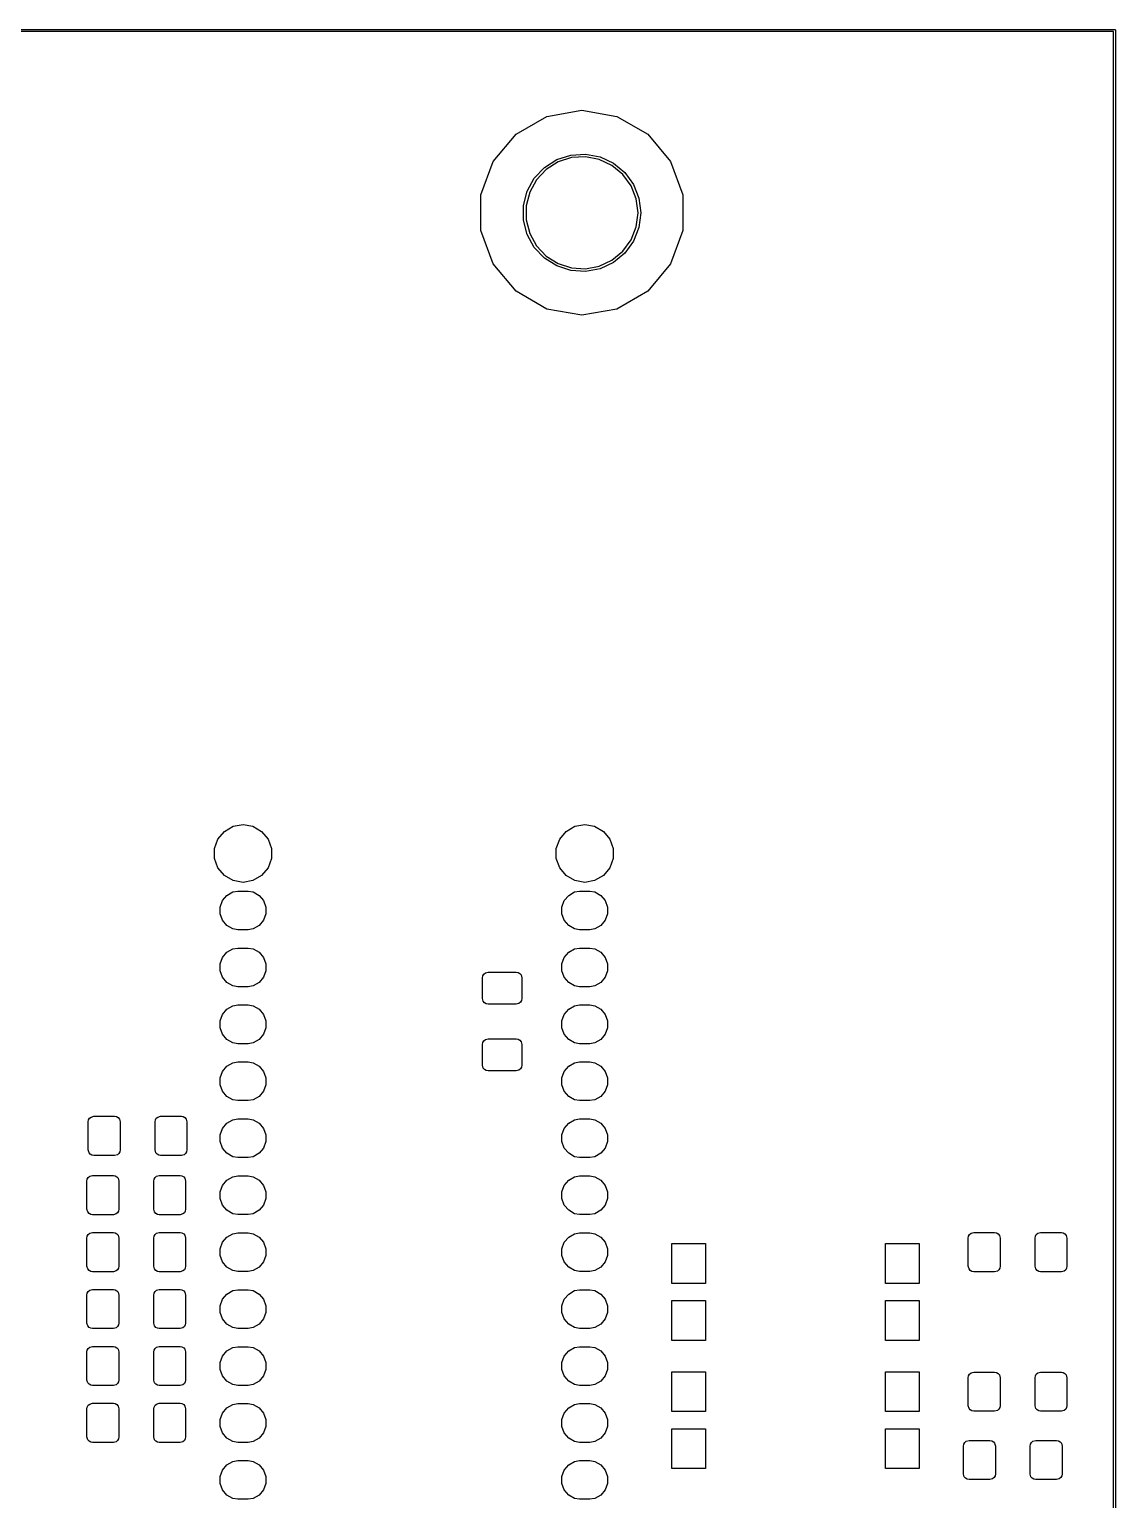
# Model space of a CAD drawing. Extents: x 81 to 178, y -172 to -32.
# Drawn here: x 129.9 to 178.4, y -97.5 to -32 of the extents above; entities that cross this region are included whole.
import ezdxf

# ---------------------------------------------------------------- set-up
doc = ezdxf.new("R2010")
doc.units = 0
doc.header["$MEASUREMENT"] = 0
doc.layers.add('BLACK', color=7, linetype='CONTINUOUS')

msp = doc.modelspace()

# ---------------------------------------------------------------- linework, layer by layer
at = {"layer": 'BLACK', "linetype": 'CONTINUOUS'}
for p, q in [((81.5252, -31.954), (178.317, -31.954)), ((178.258, -32.054), (81.584, -32.054)), ((178.258, -172.035), (178.258, -32.054)), ((178.317, -31.954), (178.321, -31.9555)), ((178.321, -31.9555), (178.325, -31.9563)), ((178.325, -31.9563), (178.329, -31.9585)), ((178.329, -31.9585), (178.333, -31.96)), ((178.333, -31.96), (178.337, -31.9629)), ((178.337, -31.9629), (178.341, -31.9651)), ((178.341, -31.9651), (178.343, -31.9685)), ((178.343, -31.9685), (178.347, -31.9714)), ((178.347, -31.9714), (178.349, -31.9752)), ((178.349, -31.9752), (178.352, -31.9786)), ((178.352, -31.9786), (178.353, -31.9828)), ((178.353, -31.9828), (178.356, -31.9866)), ((178.356, -31.9866), (178.356, -31.991)), ((178.356, -31.991), (178.358, -31.9952)), ((178.358, -31.9952), (178.358, -172.094)), ((151.622, -36.6316), (152.996, -35.8381)), ((152.996, -35.8381), (154.559, -35.5626)), ((154.559, -35.5626), (156.122, -35.8381)), ((156.122, -35.8381), (157.496, -36.6316)), ((150.602, -37.8473), (151.622, -36.6316)), ((157.496, -36.6316), (158.516, -37.8473)), ((150.059, -39.3385), (150.602, -37.8473)), ((152.887, -38.1112), (153.442, -37.7589)), ((153.493, -37.8675), (152.964, -38.2037)), ((153.442, -37.7589), (154.068, -37.5558)), ((154.09, -37.6737), (153.493, -37.8675)), ((154.068, -37.5558), (154.724, -37.5145)), ((154.716, -37.6343), (154.09, -37.6737)), ((155.332, -37.7518), (154.716, -37.6343)), ((154.724, -37.5145), (155.369, -37.6377)), ((155.9, -38.0189), (155.332, -37.7518)), ((155.369, -37.6377), (155.964, -37.9176)), ((156.383, -38.4188), (155.9, -38.0189)), ((155.964, -37.9176), (156.471, -38.3367)), ((158.516, -37.8473), (159.059, -39.3385)), ((152.121, -39.1665), (152.437, -38.5904)), ((152.534, -38.661), (152.232, -39.2107)), ((152.437, -38.5904), (152.887, -38.1112)), ((152.964, -38.2037), (152.534, -38.661)), ((156.752, -38.9263), (156.383, -38.4188)), ((156.471, -38.3367), (156.857, -38.8685)), ((150.059, -40.9255), (150.059, -39.3385)), ((151.957, -39.8033), (152.121, -39.1665)), ((152.232, -39.2107), (152.076, -39.8183)), ((156.983, -39.5096), (156.752, -38.9263)), ((156.857, -38.8685), (157.099, -39.4798)), ((159.059, -39.3385), (159.059, -40.9255)), ((151.957, -40.4607), (151.957, -39.8033)), ((152.076, -39.8183), (152.076, -40.4457)), ((157.062, -40.132), (156.983, -39.5096)), ((157.099, -39.4798), (157.182, -40.132)), ((152.121, -41.0975), (151.957, -40.4607)), ((152.076, -40.4457), (152.232, -41.0533)), ((156.983, -40.7544), (157.062, -40.132)), ((157.182, -40.132), (157.099, -40.7842)), ((150.602, -42.4167), (150.059, -40.9255)), ((152.437, -41.6736), (152.121, -41.0975)), ((152.232, -41.0533), (152.534, -41.603)), ((156.752, -41.3377), (156.983, -40.7544)), ((157.099, -40.7842), (156.857, -41.3955)), ((159.059, -40.9255), (158.516, -42.4167)), ((152.887, -42.1528), (152.437, -41.6736)), ((152.534, -41.603), (152.964, -42.0603)), ((155.9, -42.2451), (156.383, -41.8452)), ((156.471, -41.9273), (155.964, -42.3464)), ((156.383, -41.8452), (156.752, -41.3377)), ((156.857, -41.3955), (156.471, -41.9273)), ((151.622, -43.6324), (150.602, -42.4167)), ((153.442, -42.5051), (152.887, -42.1528)), ((152.964, -42.0603), (153.493, -42.3965)), ((154.068, -42.7082), (153.442, -42.5051)), ((153.493, -42.3965), (154.09, -42.5903)), ((154.09, -42.5903), (154.716, -42.6297)), ((154.716, -42.6297), (155.332, -42.5122)), ((155.332, -42.5122), (155.9, -42.2451)), ((155.964, -42.3464), (155.369, -42.6263)), ((158.516, -42.4167), (157.496, -43.6324)), ((154.724, -42.7495), (154.068, -42.7082)), ((155.369, -42.6263), (154.724, -42.7495)), ((152.996, -44.4258), (151.622, -43.6324)), ((157.496, -43.6324), (156.122, -44.4258)), ((154.559, -44.7014), (152.996, -44.4258)), ((156.122, -44.4258), (154.559, -44.7014)), ((138.617, -67.7191), (139.005, -67.4952)), ((139.005, -67.4952), (139.446, -67.4174)), ((139.446, -67.4174), (139.887, -67.4952)), ((139.887, -67.4952), (140.275, -67.7191)), ((153.857, -67.7191), (154.245, -67.4952)), ((154.245, -67.4952), (154.686, -67.4174)), ((154.686, -67.4174), (155.127, -67.4952)), ((155.127, -67.4952), (155.515, -67.7191)), ((138.176, -68.4831), (138.329, -68.0622)), ((138.329, -68.0622), (138.617, -67.7191)), ((140.275, -67.7191), (140.563, -68.0622)), ((140.563, -68.0622), (140.716, -68.4831)), ((153.416, -68.4831), (153.569, -68.0622)), ((153.569, -68.0622), (153.857, -67.7191)), ((155.515, -67.7191), (155.803, -68.0622)), ((155.803, -68.0622), (155.956, -68.4831)), ((138.176, -68.9309), (138.176, -68.4831)), ((140.716, -68.4831), (140.716, -68.9309)), ((153.416, -68.9309), (153.416, -68.4831)), ((155.956, -68.4831), (155.956, -68.9309)), ((138.329, -69.3518), (138.176, -68.9309)), ((138.617, -69.6949), (138.329, -69.3518)), ((140.563, -69.3518), (140.275, -69.6949)), ((140.716, -68.9309), (140.563, -69.3518)), ((153.569, -69.3518), (153.416, -68.9309)), ((153.857, -69.6949), (153.569, -69.3518)), ((155.803, -69.3518), (155.515, -69.6949)), ((155.956, -68.9309), (155.803, -69.3518)), ((139.005, -69.9188), (138.617, -69.6949)), ((139.446, -69.9966), (139.005, -69.9188)), ((139.887, -69.9188), (139.446, -69.9966)), ((140.275, -69.6949), (139.887, -69.9188)), ((154.245, -69.9188), (153.857, -69.6949)), ((154.686, -69.9966), (154.245, -69.9188)), ((155.127, -69.9188), (154.686, -69.9966)), ((155.515, -69.6949), (155.127, -69.9188)), ((138.43, -71.0947), (138.534, -70.8085)), ((138.534, -70.8085), (138.73, -70.5752)), ((138.73, -70.5752), (138.994, -70.423)), ((138.994, -70.423), (139.218, -70.3834)), ((139.218, -70.3834), (139.674, -70.3834)), ((139.674, -70.3834), (139.898, -70.423)), ((139.898, -70.423), (140.162, -70.5752)), ((140.162, -70.5752), (140.358, -70.8085)), ((140.358, -70.8085), (140.462, -71.0947)), ((153.67, -71.0947), (153.774, -70.8085)), ((153.774, -70.8085), (153.97, -70.5752)), ((153.97, -70.5752), (154.234, -70.423)), ((154.234, -70.423), (154.458, -70.3834)), ((154.458, -70.3834), (154.914, -70.3834)), ((154.914, -70.3834), (155.138, -70.423)), ((155.138, -70.423), (155.402, -70.5752)), ((155.402, -70.5752), (155.598, -70.8085)), ((155.598, -70.8085), (155.702, -71.0947)), ((138.43, -71.3993), (138.43, -71.0947)), ((138.534, -71.6855), (138.43, -71.3993)), ((140.462, -71.3993), (140.358, -71.6855)), ((140.462, -71.0947), (140.462, -71.3993)), ((153.67, -71.3993), (153.67, -71.0947)), ((153.774, -71.6855), (153.67, -71.3993)), ((155.702, -71.3993), (155.598, -71.6855)), ((155.702, -71.0947), (155.702, -71.3993)), ((138.73, -71.9188), (138.534, -71.6855)), ((138.994, -72.071), (138.73, -71.9188)), ((139.218, -72.1106), (138.994, -72.071)), ((139.674, -72.1106), (139.218, -72.1106)), ((139.898, -72.071), (139.674, -72.1106)), ((140.162, -71.9188), (139.898, -72.071)), ((140.358, -71.6855), (140.162, -71.9188)), ((153.97, -71.9188), (153.774, -71.6855)), ((154.234, -72.071), (153.97, -71.9188)), ((154.458, -72.1106), (154.234, -72.071)), ((154.914, -72.1106), (154.458, -72.1106)), ((155.138, -72.071), (154.914, -72.1106)), ((155.402, -71.9188), (155.138, -72.071)), ((155.598, -71.6855), (155.402, -71.9188)), ((138.43, -73.6347), (138.534, -73.3485)), ((138.534, -73.3485), (138.73, -73.1152)), ((138.73, -73.1152), (138.994, -72.963)), ((138.994, -72.963), (139.218, -72.9234)), ((139.218, -72.9234), (139.674, -72.9234)), ((139.674, -72.9234), (139.898, -72.963)), ((139.898, -72.963), (140.162, -73.1152)), ((140.162, -73.1152), (140.358, -73.3485)), ((140.358, -73.3485), (140.462, -73.6347)), ((153.67, -73.6347), (153.774, -73.3485)), ((153.774, -73.3485), (153.97, -73.1152)), ((153.97, -73.1152), (154.234, -72.963)), ((154.234, -72.963), (154.458, -72.9234)), ((154.458, -72.9234), (154.914, -72.9234)), ((154.914, -72.9234), (155.138, -72.963)), ((155.138, -72.963), (155.402, -73.1152)), ((155.402, -73.1152), (155.598, -73.3485)), ((155.598, -73.3485), (155.702, -73.6347)), ((138.43, -73.9393), (138.43, -73.6347)), ((138.534, -74.2255), (138.43, -73.9393)), ((140.462, -73.9393), (140.358, -74.2255)), ((140.462, -73.6347), (140.462, -73.9393)), ((150.143, -74.1645), (150.186, -74.0893)), ((150.186, -74.0893), (150.253, -74.0335)), ((150.253, -74.0335), (150.378, -74)), ((150.378, -74), (151.628, -74)), ((151.628, -74), (151.714, -74.0151)), ((151.714, -74.0151), (151.789, -74.0585)), ((151.789, -74.0585), (151.845, -74.125)), ((153.67, -73.9393), (153.67, -73.6347)), ((153.774, -74.2255), (153.67, -73.9393)), ((155.702, -73.9393), (155.598, -74.2255)), ((155.702, -73.6347), (155.702, -73.9393)), ((138.73, -74.4588), (138.534, -74.2255)), ((138.994, -74.611), (138.73, -74.4588)), ((139.218, -74.6506), (138.994, -74.611)), ((139.674, -74.6506), (139.218, -74.6506)), ((139.898, -74.611), (139.674, -74.6506)), ((140.162, -74.4588), (139.898, -74.611)), ((140.358, -74.2255), (140.162, -74.4588)), ((150.128, -74.25), (150.143, -74.1645)), ((150.128, -75.175), (150.128, -74.25)), ((151.845, -74.125), (151.878, -74.25)), ((151.878, -74.25), (151.878, -75.175)), ((153.97, -74.4588), (153.774, -74.2255)), ((154.234, -74.611), (153.97, -74.4588)), ((154.458, -74.6506), (154.234, -74.611)), ((154.914, -74.6506), (154.458, -74.6506)), ((155.138, -74.611), (154.914, -74.6506)), ((155.402, -74.4588), (155.138, -74.611)), ((155.598, -74.2255), (155.402, -74.4588)), ((150.161, -75.3), (150.128, -75.175)), ((150.217, -75.3665), (150.161, -75.3)), ((150.292, -75.4099), (150.217, -75.3665)), ((151.753, -75.3915), (151.628, -75.425)), ((151.82, -75.3357), (151.753, -75.3915)), ((151.863, -75.2605), (151.82, -75.3357)), ((151.878, -75.175), (151.863, -75.2605)), ((138.43, -76.1747), (138.534, -75.8885)), ((138.534, -75.8885), (138.73, -75.6552)), ((138.73, -75.6552), (138.994, -75.503)), ((138.994, -75.503), (139.218, -75.4634)), ((139.218, -75.4634), (139.674, -75.4634)), ((139.674, -75.4634), (139.898, -75.503)), ((139.898, -75.503), (140.162, -75.6552)), ((140.162, -75.6552), (140.358, -75.8885)), ((140.358, -75.8885), (140.462, -76.1747)), ((150.378, -75.425), (150.292, -75.4099)), ((151.628, -75.425), (150.378, -75.425)), ((153.67, -76.1747), (153.774, -75.8885)), ((153.774, -75.8885), (153.97, -75.6552)), ((153.97, -75.6552), (154.234, -75.503)), ((154.234, -75.503), (154.458, -75.4634)), ((154.458, -75.4634), (154.914, -75.4634)), ((154.914, -75.4634), (155.138, -75.503)), ((155.138, -75.503), (155.402, -75.6552)), ((155.402, -75.6552), (155.598, -75.8885)), ((155.598, -75.8885), (155.702, -76.1747)), ((138.43, -76.4793), (138.43, -76.1747)), ((138.534, -76.7655), (138.43, -76.4793)), ((140.462, -76.4793), (140.358, -76.7655)), ((140.462, -76.1747), (140.462, -76.4793)), ((153.67, -76.4793), (153.67, -76.1747)), ((153.774, -76.7655), (153.67, -76.4793)), ((155.702, -76.4793), (155.598, -76.7655)), ((155.702, -76.1747), (155.702, -76.4793)), ((138.73, -76.9988), (138.534, -76.7655)), ((138.994, -77.151), (138.73, -76.9988)), ((139.218, -77.1906), (138.994, -77.151)), ((139.674, -77.1906), (139.218, -77.1906)), ((139.898, -77.151), (139.674, -77.1906)), ((140.162, -76.9988), (139.898, -77.151)), ((140.358, -76.7655), (140.162, -76.9988)), ((150.128, -77.225), (150.143, -77.1395)), ((150.128, -78.15), (150.128, -77.225)), ((150.143, -77.1395), (150.186, -77.0643)), ((150.186, -77.0643), (150.253, -77.0085)), ((150.253, -77.0085), (150.378, -76.975)), ((150.378, -76.975), (151.628, -76.975)), ((151.628, -76.975), (151.714, -76.9901)), ((151.714, -76.9901), (151.789, -77.0335)), ((151.789, -77.0335), (151.845, -77.1)), ((151.845, -77.1), (151.878, -77.225)), ((151.878, -77.225), (151.878, -78.15)), ((153.97, -76.9988), (153.774, -76.7655)), ((154.234, -77.151), (153.97, -76.9988)), ((154.458, -77.1906), (154.234, -77.151)), ((154.914, -77.1906), (154.458, -77.1906)), ((155.138, -77.151), (154.914, -77.1906)), ((155.402, -76.9988), (155.138, -77.151)), ((155.598, -76.7655), (155.402, -76.9988)), ((138.994, -78.043), (139.218, -78.0034)), ((139.218, -78.0034), (139.674, -78.0034)), ((139.674, -78.0034), (139.898, -78.043)), ((154.234, -78.043), (154.458, -78.0034)), ((154.458, -78.0034), (154.914, -78.0034)), ((154.914, -78.0034), (155.138, -78.043)), ((138.43, -78.7147), (138.534, -78.4285)), ((138.534, -78.4285), (138.73, -78.1952)), ((138.73, -78.1952), (138.994, -78.043)), ((139.898, -78.043), (140.162, -78.1952)), ((140.162, -78.1952), (140.358, -78.4285)), ((140.358, -78.4285), (140.462, -78.7147)), ((150.161, -78.275), (150.128, -78.15)), ((150.217, -78.3415), (150.161, -78.275)), ((150.292, -78.3849), (150.217, -78.3415)), ((150.378, -78.4), (150.292, -78.3849)), ((151.628, -78.4), (150.378, -78.4)), ((151.753, -78.3665), (151.628, -78.4)), ((151.82, -78.3107), (151.753, -78.3665)), ((151.863, -78.2355), (151.82, -78.3107)), ((151.878, -78.15), (151.863, -78.2355)), ((153.67, -78.7147), (153.774, -78.4285)), ((153.774, -78.4285), (153.97, -78.1952)), ((153.97, -78.1952), (154.234, -78.043)), ((155.138, -78.043), (155.402, -78.1952)), ((155.402, -78.1952), (155.598, -78.4285)), ((155.598, -78.4285), (155.702, -78.7147)), ((138.43, -79.0193), (138.43, -78.7147)), ((138.534, -79.3055), (138.43, -79.0193)), ((138.73, -79.5388), (138.534, -79.3055)), ((140.358, -79.3055), (140.162, -79.5388)), ((140.462, -79.0193), (140.358, -79.3055)), ((140.462, -78.7147), (140.462, -79.0193)), ((153.67, -79.0193), (153.67, -78.7147)), ((153.774, -79.3055), (153.67, -79.0193)), ((153.97, -79.5388), (153.774, -79.3055)), ((155.598, -79.3055), (155.402, -79.5388)), ((155.702, -79.0193), (155.598, -79.3055)), ((155.702, -78.7147), (155.702, -79.0193)), ((138.994, -79.691), (138.73, -79.5388)), ((139.218, -79.7306), (138.994, -79.691)), ((139.674, -79.7306), (139.218, -79.7306)), ((139.898, -79.691), (139.674, -79.7306)), ((140.162, -79.5388), (139.898, -79.691)), ((154.234, -79.691), (153.97, -79.5388)), ((154.458, -79.7306), (154.234, -79.691)), ((154.914, -79.7306), (154.458, -79.7306)), ((155.138, -79.691), (154.914, -79.7306)), ((155.402, -79.5388), (155.138, -79.691)), ((132.547, -80.6764), (132.562, -80.5909)), ((132.562, -80.5909), (132.605, -80.5157)), ((132.605, -80.5157), (132.672, -80.4599)), ((132.672, -80.4599), (132.797, -80.4264)), ((132.797, -80.4264), (133.722, -80.4264)), ((133.722, -80.4264), (133.808, -80.4415)), ((133.808, -80.4415), (133.883, -80.4849)), ((133.883, -80.4849), (133.939, -80.5514)), ((133.939, -80.5514), (133.972, -80.6764)), ((135.522, -80.6764), (135.537, -80.5909)), ((135.537, -80.5909), (135.58, -80.5157)), ((135.58, -80.5157), (135.647, -80.4599)), ((135.647, -80.4599), (135.772, -80.4264)), ((135.772, -80.4264), (136.697, -80.4264)), ((136.697, -80.4264), (136.783, -80.4415)), ((136.783, -80.4415), (136.858, -80.4849)), ((136.858, -80.4849), (136.914, -80.5514)), ((136.914, -80.5514), (136.947, -80.6764)), ((138.73, -80.7352), (138.994, -80.583)), ((138.994, -80.583), (139.218, -80.5434)), ((139.218, -80.5434), (139.674, -80.5434)), ((139.674, -80.5434), (139.898, -80.583)), ((139.898, -80.583), (140.162, -80.7352)), ((153.97, -80.7352), (154.234, -80.583)), ((154.234, -80.583), (154.458, -80.5434)), ((154.458, -80.5434), (154.914, -80.5434)), ((154.914, -80.5434), (155.138, -80.583)), ((155.138, -80.583), (155.402, -80.7352)), ((132.547, -81.9264), (132.547, -80.6764)), ((133.972, -80.6764), (133.972, -81.9264)), ((135.522, -81.9264), (135.522, -80.6764)), ((136.947, -80.6764), (136.947, -81.9264)), ((138.43, -81.2547), (138.534, -80.9685)), ((138.43, -81.5593), (138.43, -81.2547)), ((138.534, -80.9685), (138.73, -80.7352)), ((140.162, -80.7352), (140.358, -80.9685)), ((140.358, -80.9685), (140.462, -81.2547)), ((140.462, -81.2547), (140.462, -81.5593)), ((153.67, -81.2547), (153.774, -80.9685)), ((153.67, -81.5593), (153.67, -81.2547)), ((153.774, -80.9685), (153.97, -80.7352)), ((155.402, -80.7352), (155.598, -80.9685)), ((155.598, -80.9685), (155.702, -81.2547)), ((155.702, -81.2547), (155.702, -81.5593)), ((132.58, -82.0514), (132.547, -81.9264)), ((133.972, -81.9264), (133.957, -82.0119)), ((135.555, -82.0514), (135.522, -81.9264)), ((136.947, -81.9264), (136.932, -82.0119)), ((138.534, -81.8455), (138.43, -81.5593)), ((138.73, -82.0788), (138.534, -81.8455)), ((140.358, -81.8455), (140.162, -82.0788)), ((140.462, -81.5593), (140.358, -81.8455)), ((153.774, -81.8455), (153.67, -81.5593)), ((153.97, -82.0788), (153.774, -81.8455)), ((155.598, -81.8455), (155.402, -82.0788)), ((155.702, -81.5593), (155.598, -81.8455)), ((132.636, -82.1179), (132.58, -82.0514)), ((132.711, -82.1613), (132.636, -82.1179)), ((132.797, -82.1764), (132.711, -82.1613)), ((133.722, -82.1764), (132.797, -82.1764)), ((133.847, -82.1429), (133.722, -82.1764)), ((133.914, -82.0871), (133.847, -82.1429)), ((133.957, -82.0119), (133.914, -82.0871)), ((135.611, -82.1179), (135.555, -82.0514)), ((135.686, -82.1613), (135.611, -82.1179)), ((135.772, -82.1764), (135.686, -82.1613)), ((136.697, -82.1764), (135.772, -82.1764)), ((136.822, -82.1429), (136.697, -82.1764)), ((136.889, -82.0871), (136.822, -82.1429)), ((136.932, -82.0119), (136.889, -82.0871)), ((138.994, -82.231), (138.73, -82.0788)), ((139.218, -82.2706), (138.994, -82.231)), ((139.674, -82.2706), (139.218, -82.2706)), ((139.898, -82.231), (139.674, -82.2706)), ((140.162, -82.0788), (139.898, -82.231)), ((154.234, -82.231), (153.97, -82.0788)), ((154.458, -82.2706), (154.234, -82.231)), ((154.914, -82.2706), (154.458, -82.2706)), ((155.138, -82.231), (154.914, -82.2706)), ((155.402, -82.0788), (155.138, -82.231)), ((132.489, -83.319), (132.504, -83.2335)), ((132.504, -83.2335), (132.548, -83.1583)), ((132.548, -83.1583), (132.614, -83.1025)), ((132.614, -83.1025), (132.739, -83.069)), ((132.739, -83.069), (133.664, -83.069)), ((133.664, -83.069), (133.75, -83.0841)), ((133.75, -83.0841), (133.825, -83.1275)), ((133.825, -83.1275), (133.881, -83.194)), ((133.881, -83.194), (133.914, -83.319)), ((135.464, -83.319), (135.479, -83.2335)), ((135.479, -83.2335), (135.523, -83.1583)), ((135.523, -83.1583), (135.589, -83.1025)), ((135.589, -83.1025), (135.714, -83.069)), ((135.714, -83.069), (136.639, -83.069)), ((136.639, -83.069), (136.725, -83.0841)), ((136.725, -83.0841), (136.8, -83.1275)), ((136.8, -83.1275), (136.856, -83.194)), ((136.856, -83.194), (136.889, -83.319)), ((138.73, -83.2752), (138.994, -83.123)), ((138.994, -83.123), (139.218, -83.0834)), ((139.218, -83.0834), (139.674, -83.0834)), ((139.674, -83.0834), (139.898, -83.123)), ((139.898, -83.123), (140.162, -83.2752)), ((153.97, -83.2752), (154.234, -83.123)), ((154.234, -83.123), (154.458, -83.0834)), ((154.458, -83.0834), (154.914, -83.0834)), ((154.914, -83.0834), (155.138, -83.123)), ((155.138, -83.123), (155.402, -83.2752)), ((132.489, -84.569), (132.489, -83.319)), ((133.914, -83.319), (133.914, -84.569)), ((135.464, -84.569), (135.464, -83.319)), ((136.889, -83.319), (136.889, -84.569)), ((138.43, -83.7947), (138.534, -83.5085)), ((138.43, -84.0993), (138.43, -83.7947)), ((138.534, -83.5085), (138.73, -83.2752)), ((140.162, -83.2752), (140.358, -83.5085)), ((140.358, -83.5085), (140.462, -83.7947)), ((140.462, -83.7947), (140.462, -84.0993)), ((153.67, -83.7947), (153.774, -83.5085)), ((153.67, -84.0993), (153.67, -83.7947)), ((153.774, -83.5085), (153.97, -83.2752)), ((155.402, -83.2752), (155.598, -83.5085)), ((155.598, -83.5085), (155.702, -83.7947)), ((155.702, -83.7947), (155.702, -84.0993)), ((132.523, -84.694), (132.489, -84.569)), ((133.914, -84.569), (133.899, -84.6545)), ((135.498, -84.694), (135.464, -84.569)), ((136.889, -84.569), (136.874, -84.6545)), ((138.534, -84.3855), (138.43, -84.0993)), ((138.73, -84.6188), (138.534, -84.3855)), ((140.358, -84.3855), (140.162, -84.6188)), ((140.462, -84.0993), (140.358, -84.3855)), ((153.774, -84.3855), (153.67, -84.0993)), ((153.97, -84.6188), (153.774, -84.3855)), ((155.598, -84.3855), (155.402, -84.6188)), ((155.702, -84.0993), (155.598, -84.3855)), ((132.579, -84.7605), (132.523, -84.694)), ((132.654, -84.8039), (132.579, -84.7605)), ((132.739, -84.819), (132.654, -84.8039)), ((133.664, -84.819), (132.739, -84.819)), ((133.789, -84.7855), (133.664, -84.819)), ((133.856, -84.7297), (133.789, -84.7855)), ((133.899, -84.6545), (133.856, -84.7297)), ((135.554, -84.7605), (135.498, -84.694)), ((135.629, -84.8039), (135.554, -84.7605)), ((135.714, -84.819), (135.629, -84.8039)), ((136.639, -84.819), (135.714, -84.819)), ((136.764, -84.7855), (136.639, -84.819)), ((136.831, -84.7297), (136.764, -84.7855)), ((136.874, -84.6545), (136.831, -84.7297)), ((138.994, -84.771), (138.73, -84.6188)), ((139.218, -84.8106), (138.994, -84.771)), ((139.674, -84.8106), (139.218, -84.8106)), ((139.898, -84.771), (139.674, -84.8106)), ((140.162, -84.6188), (139.898, -84.771)), ((154.234, -84.771), (153.97, -84.6188)), ((154.458, -84.8106), (154.234, -84.771)), ((154.914, -84.8106), (154.458, -84.8106)), ((155.138, -84.771), (154.914, -84.8106)), ((155.402, -84.6188), (155.138, -84.771)), ((132.489, -85.859), (132.504, -85.7735)), ((132.489, -87.109), (132.489, -85.859)), ((132.504, -85.7735), (132.548, -85.6983)), ((132.548, -85.6983), (132.614, -85.6425)), ((132.614, -85.6425), (132.739, -85.609)), ((132.739, -85.609), (133.664, -85.609)), ((133.664, -85.609), (133.75, -85.6241)), ((133.75, -85.6241), (133.825, -85.6675)), ((133.825, -85.6675), (133.881, -85.734)), ((133.881, -85.734), (133.914, -85.859)), ((133.914, -85.859), (133.914, -87.109)), ((135.464, -85.859), (135.479, -85.7735)), ((135.464, -87.109), (135.464, -85.859)), ((135.479, -85.7735), (135.523, -85.6983)), ((135.523, -85.6983), (135.589, -85.6425)), ((135.589, -85.6425), (135.714, -85.609)), ((135.714, -85.609), (136.639, -85.609)), ((136.639, -85.609), (136.725, -85.6241)), ((136.725, -85.6241), (136.8, -85.6675)), ((136.8, -85.6675), (136.856, -85.734)), ((136.856, -85.734), (136.889, -85.859)), ((136.889, -85.859), (136.889, -87.109)), ((138.534, -86.0485), (138.73, -85.8152)), ((138.73, -85.8152), (138.994, -85.663)), ((138.994, -85.663), (139.218, -85.6234)), ((139.218, -85.6234), (139.674, -85.6234)), ((139.674, -85.6234), (139.898, -85.663)), ((139.898, -85.663), (140.162, -85.8152)), ((140.162, -85.8152), (140.358, -86.0485)), ((153.774, -86.0485), (153.97, -85.8152)), ((153.97, -85.8152), (154.234, -85.663)), ((154.234, -85.663), (154.458, -85.6234)), ((154.458, -85.6234), (154.914, -85.6234)), ((154.914, -85.6234), (155.138, -85.663)), ((155.138, -85.663), (155.402, -85.8152)), ((155.402, -85.8152), (155.598, -86.0485)), ((171.79, -85.862), (171.805, -85.7765)), ((171.79, -87.112), (171.79, -85.862)), ((171.805, -85.7765), (171.848, -85.7013)), ((171.848, -85.7013), (171.915, -85.6455)), ((171.915, -85.6455), (172.04, -85.612)), ((172.04, -85.612), (172.965, -85.612)), ((172.965, -85.612), (173.051, -85.6271)), ((173.051, -85.6271), (173.126, -85.6705)), ((173.126, -85.6705), (173.182, -85.737)), ((173.182, -85.737), (173.215, -85.862)), ((173.215, -85.862), (173.215, -87.112)), ((174.765, -85.862), (174.78, -85.7765)), ((174.765, -87.112), (174.765, -85.862)), ((174.78, -85.7765), (174.823, -85.7013)), ((174.823, -85.7013), (174.89, -85.6455)), ((174.89, -85.6455), (175.015, -85.612)), ((175.015, -85.612), (175.94, -85.612)), ((175.94, -85.612), (176.026, -85.6271)), ((176.026, -85.6271), (176.101, -85.6705)), ((176.101, -85.6705), (176.157, -85.737)), ((176.157, -85.737), (176.19, -85.862)), ((176.19, -85.862), (176.19, -87.112)), ((138.43, -86.3347), (138.534, -86.0485)), ((138.43, -86.6393), (138.43, -86.3347)), ((140.358, -86.0485), (140.462, -86.3347)), ((140.462, -86.3347), (140.462, -86.6393)), ((153.67, -86.3347), (153.774, -86.0485)), ((153.67, -86.6393), (153.67, -86.3347)), ((155.598, -86.0485), (155.702, -86.3347)), ((155.702, -86.3347), (155.702, -86.6393)), ((158.569, -87.885), (158.569, -86.105)), ((158.569, -86.105), (160.069, -86.105)), ((160.069, -86.105), (160.069, -87.885)), ((168.099, -87.885), (168.099, -86.105)), ((168.099, -86.105), (169.599, -86.105)), ((169.599, -86.105), (169.599, -87.885)), ((132.523, -87.234), (132.489, -87.109)), ((133.899, -87.1945), (133.856, -87.2697)), ((133.914, -87.109), (133.899, -87.1945)), ((135.498, -87.234), (135.464, -87.109)), ((136.874, -87.1945), (136.831, -87.2697)), ((136.889, -87.109), (136.874, -87.1945)), ((138.534, -86.9255), (138.43, -86.6393)), ((138.73, -87.1588), (138.534, -86.9255)), ((138.994, -87.311), (138.73, -87.1588)), ((140.162, -87.1588), (139.898, -87.311)), ((140.358, -86.9255), (140.162, -87.1588)), ((140.462, -86.6393), (140.358, -86.9255)), ((153.774, -86.9255), (153.67, -86.6393)), ((153.97, -87.1588), (153.774, -86.9255)), ((154.234, -87.311), (153.97, -87.1588)), ((155.402, -87.1588), (155.138, -87.311)), ((155.598, -86.9255), (155.402, -87.1588)), ((155.702, -86.6393), (155.598, -86.9255)), ((171.823, -87.237), (171.79, -87.112)), ((173.2, -87.1975), (173.157, -87.2727)), ((173.215, -87.112), (173.2, -87.1975)), ((174.798, -87.237), (174.765, -87.112)), ((176.175, -87.1975), (176.132, -87.2727)), ((176.19, -87.112), (176.175, -87.1975)), ((132.579, -87.3005), (132.523, -87.234)), ((132.654, -87.3439), (132.579, -87.3005)), ((132.739, -87.359), (132.654, -87.3439)), ((133.664, -87.359), (132.739, -87.359)), ((133.789, -87.3255), (133.664, -87.359)), ((133.856, -87.2697), (133.789, -87.3255)), ((135.554, -87.3005), (135.498, -87.234)), ((135.629, -87.3439), (135.554, -87.3005)), ((135.714, -87.359), (135.629, -87.3439)), ((136.639, -87.359), (135.714, -87.359)), ((136.764, -87.3255), (136.639, -87.359)), ((136.831, -87.2697), (136.764, -87.3255)), ((139.218, -87.3506), (138.994, -87.311)), ((139.674, -87.3506), (139.218, -87.3506)), ((139.898, -87.311), (139.674, -87.3506)), ((154.458, -87.3506), (154.234, -87.311)), ((154.914, -87.3506), (154.458, -87.3506)), ((155.138, -87.311), (154.914, -87.3506)), ((171.879, -87.3035), (171.823, -87.237)), ((171.954, -87.3469), (171.879, -87.3035)), ((172.04, -87.362), (171.954, -87.3469)), ((172.965, -87.362), (172.04, -87.362)), ((173.09, -87.3285), (172.965, -87.362)), ((173.157, -87.2727), (173.09, -87.3285)), ((174.854, -87.3035), (174.798, -87.237)), ((174.929, -87.3469), (174.854, -87.3035)), ((175.015, -87.362), (174.929, -87.3469)), ((175.94, -87.362), (175.015, -87.362)), ((176.065, -87.3285), (175.94, -87.362)), ((176.132, -87.2727), (176.065, -87.3285)), ((132.489, -88.399), (132.504, -88.3135)), ((132.489, -89.649), (132.489, -88.399)), ((132.504, -88.3135), (132.548, -88.2383)), ((132.548, -88.2383), (132.614, -88.1825)), ((132.614, -88.1825), (132.739, -88.149)), ((132.739, -88.149), (133.664, -88.149)), ((133.664, -88.149), (133.75, -88.1641)), ((133.75, -88.1641), (133.825, -88.2075)), ((133.825, -88.2075), (133.881, -88.274)), ((133.881, -88.274), (133.914, -88.399)), ((133.914, -88.399), (133.914, -89.649)), ((135.464, -88.399), (135.479, -88.3135)), ((135.464, -89.649), (135.464, -88.399)), ((135.479, -88.3135), (135.523, -88.2383)), ((135.523, -88.2383), (135.589, -88.1825)), ((135.589, -88.1825), (135.714, -88.149)), ((135.714, -88.149), (136.639, -88.149)), ((136.639, -88.149), (136.725, -88.1641)), ((136.725, -88.1641), (136.8, -88.2075)), ((136.8, -88.2075), (136.856, -88.274)), ((136.856, -88.274), (136.889, -88.399)), ((136.889, -88.399), (136.889, -89.649)), ((138.534, -88.5885), (138.73, -88.3552)), ((138.73, -88.3552), (138.994, -88.203)), ((138.994, -88.203), (139.218, -88.1634)), ((139.218, -88.1634), (139.674, -88.1634)), ((139.674, -88.1634), (139.898, -88.203)), ((139.898, -88.203), (140.162, -88.3552)), ((140.162, -88.3552), (140.358, -88.5885)), ((153.774, -88.5885), (153.97, -88.3552)), ((153.97, -88.3552), (154.234, -88.203)), ((154.234, -88.203), (154.458, -88.1634)), ((154.458, -88.1634), (154.914, -88.1634)), ((154.914, -88.1634), (155.138, -88.203)), ((155.138, -88.203), (155.402, -88.3552)), ((155.402, -88.3552), (155.598, -88.5885)), ((160.069, -87.885), (158.569, -87.885)), ((169.599, -87.885), (168.099, -87.885)), ((138.43, -88.8747), (138.534, -88.5885)), ((138.43, -89.1793), (138.43, -88.8747)), ((140.358, -88.5885), (140.462, -88.8747)), ((140.462, -88.8747), (140.462, -89.1793)), ((153.67, -88.8747), (153.774, -88.5885)), ((153.67, -89.1793), (153.67, -88.8747)), ((155.598, -88.5885), (155.702, -88.8747)), ((155.702, -88.8747), (155.702, -89.1793)), ((158.569, -90.425), (158.569, -88.645)), ((158.569, -88.645), (160.069, -88.645)), ((160.069, -88.645), (160.069, -90.425)), ((168.099, -90.425), (168.099, -88.645)), ((168.099, -88.645), (169.599, -88.645)), ((169.599, -88.645), (169.599, -90.425)), ((132.523, -89.774), (132.489, -89.649)), ((132.579, -89.8405), (132.523, -89.774)), ((133.856, -89.8097), (133.789, -89.8655)), ((133.899, -89.7345), (133.856, -89.8097)), ((133.914, -89.649), (133.899, -89.7345)), ((135.498, -89.774), (135.464, -89.649)), ((135.554, -89.8405), (135.498, -89.774)), ((136.831, -89.8097), (136.764, -89.8655)), ((136.874, -89.7345), (136.831, -89.8097)), ((136.889, -89.649), (136.874, -89.7345)), ((138.534, -89.4655), (138.43, -89.1793)), ((138.73, -89.6988), (138.534, -89.4655)), ((138.994, -89.851), (138.73, -89.6988)), ((140.162, -89.6988), (139.898, -89.851)), ((140.358, -89.4655), (140.162, -89.6988)), ((140.462, -89.1793), (140.358, -89.4655)), ((153.774, -89.4655), (153.67, -89.1793)), ((153.97, -89.6988), (153.774, -89.4655)), ((154.234, -89.851), (153.97, -89.6988)), ((155.402, -89.6988), (155.138, -89.851)), ((155.598, -89.4655), (155.402, -89.6988)), ((155.702, -89.1793), (155.598, -89.4655)), ((132.654, -89.8839), (132.579, -89.8405)), ((132.739, -89.899), (132.654, -89.8839)), ((133.664, -89.899), (132.739, -89.899)), ((133.789, -89.8655), (133.664, -89.899)), ((135.629, -89.8839), (135.554, -89.8405)), ((135.714, -89.899), (135.629, -89.8839)), ((136.639, -89.899), (135.714, -89.899)), ((136.764, -89.8655), (136.639, -89.899)), ((139.218, -89.8906), (138.994, -89.851)), ((139.674, -89.8906), (139.218, -89.8906)), ((139.898, -89.851), (139.674, -89.8906)), ((154.458, -89.8906), (154.234, -89.851)), ((154.914, -89.8906), (154.458, -89.8906)), ((155.138, -89.851), (154.914, -89.8906)), ((160.069, -90.425), (158.569, -90.425)), ((169.599, -90.425), (168.099, -90.425)), ((132.489, -90.939), (132.504, -90.8535)), ((132.489, -92.189), (132.489, -90.939)), ((132.504, -90.8535), (132.548, -90.7783)), ((132.548, -90.7783), (132.614, -90.7225)), ((132.614, -90.7225), (132.739, -90.689)), ((132.739, -90.689), (133.664, -90.689)), ((133.664, -90.689), (133.75, -90.7041)), ((133.75, -90.7041), (133.825, -90.7475)), ((133.825, -90.7475), (133.881, -90.814)), ((133.881, -90.814), (133.914, -90.939)), ((133.914, -90.939), (133.914, -92.189)), ((135.464, -90.939), (135.479, -90.8535)), ((135.464, -92.189), (135.464, -90.939)), ((135.479, -90.8535), (135.523, -90.7783)), ((135.523, -90.7783), (135.589, -90.7225)), ((135.589, -90.7225), (135.714, -90.689)), ((135.714, -90.689), (136.639, -90.689)), ((136.639, -90.689), (136.725, -90.7041)), ((136.725, -90.7041), (136.8, -90.7475)), ((136.8, -90.7475), (136.856, -90.814)), ((136.856, -90.814), (136.889, -90.939)), ((136.889, -90.939), (136.889, -92.189)), ((138.43, -91.4147), (138.534, -91.1285)), ((138.534, -91.1285), (138.73, -90.8952)), ((138.73, -90.8952), (138.994, -90.743)), ((138.994, -90.743), (139.218, -90.7034)), ((139.218, -90.7034), (139.674, -90.7034)), ((139.674, -90.7034), (139.898, -90.743)), ((139.898, -90.743), (140.162, -90.8952)), ((140.162, -90.8952), (140.358, -91.1285)), ((140.358, -91.1285), (140.462, -91.4147)), ((153.67, -91.4147), (153.774, -91.1285)), ((153.774, -91.1285), (153.97, -90.8952)), ((153.97, -90.8952), (154.234, -90.743)), ((154.234, -90.743), (154.458, -90.7034)), ((154.458, -90.7034), (154.914, -90.7034)), ((154.914, -90.7034), (155.138, -90.743)), ((155.138, -90.743), (155.402, -90.8952)), ((155.402, -90.8952), (155.598, -91.1285)), ((155.598, -91.1285), (155.702, -91.4147)), ((138.43, -91.7193), (138.43, -91.4147)), ((138.534, -92.0055), (138.43, -91.7193)), ((140.462, -91.7193), (140.358, -92.0055)), ((140.462, -91.4147), (140.462, -91.7193)), ((153.67, -91.7193), (153.67, -91.4147)), ((153.774, -92.0055), (153.67, -91.7193)), ((155.702, -91.7193), (155.598, -92.0055)), ((155.702, -91.4147), (155.702, -91.7193)), ((132.523, -92.314), (132.489, -92.189)), ((132.579, -92.3805), (132.523, -92.314)), ((132.654, -92.4239), (132.579, -92.3805)), ((132.739, -92.439), (132.654, -92.4239)), ((133.664, -92.439), (132.739, -92.439)), ((133.789, -92.4055), (133.664, -92.439)), ((133.856, -92.3497), (133.789, -92.4055)), ((133.899, -92.2745), (133.856, -92.3497)), ((133.914, -92.189), (133.899, -92.2745)), ((135.498, -92.314), (135.464, -92.189)), ((135.554, -92.3805), (135.498, -92.314)), ((135.629, -92.4239), (135.554, -92.3805)), ((135.714, -92.439), (135.629, -92.4239)), ((136.639, -92.439), (135.714, -92.439)), ((136.764, -92.4055), (136.639, -92.439)), ((136.831, -92.3497), (136.764, -92.4055)), ((136.874, -92.2745), (136.831, -92.3497)), ((136.889, -92.189), (136.874, -92.2745)), ((138.73, -92.2388), (138.534, -92.0055)), ((138.994, -92.391), (138.73, -92.2388)), ((139.218, -92.4306), (138.994, -92.391)), ((139.674, -92.4306), (139.218, -92.4306)), ((139.898, -92.391), (139.674, -92.4306)), ((140.162, -92.2388), (139.898, -92.391)), ((140.358, -92.0055), (140.162, -92.2388)), ((153.97, -92.2388), (153.774, -92.0055)), ((154.234, -92.391), (153.97, -92.2388)), ((154.458, -92.4306), (154.234, -92.391)), ((154.914, -92.4306), (154.458, -92.4306)), ((155.138, -92.391), (154.914, -92.4306)), ((155.402, -92.2388), (155.138, -92.391)), ((155.598, -92.0055), (155.402, -92.2388)), ((158.569, -93.6), (158.569, -91.82)), ((158.569, -91.82), (160.069, -91.82)), ((160.069, -91.82), (160.069, -93.6)), ((168.099, -93.6), (168.099, -91.82)), ((168.099, -91.82), (169.599, -91.82)), ((169.599, -91.82), (169.599, -93.6)), ((171.79, -92.085), (171.805, -91.9995)), ((171.79, -93.335), (171.79, -92.085)), ((171.805, -91.9995), (171.848, -91.9243)), ((171.848, -91.9243), (171.915, -91.8685)), ((171.915, -91.8685), (172.04, -91.835)), ((172.04, -91.835), (172.965, -91.835)), ((172.965, -91.835), (173.051, -91.8501)), ((173.051, -91.8501), (173.126, -91.8935)), ((173.126, -91.8935), (173.182, -91.96)), ((173.182, -91.96), (173.215, -92.085)), ((173.215, -92.085), (173.215, -93.335)), ((174.765, -92.085), (174.78, -91.9995)), ((174.765, -93.335), (174.765, -92.085)), ((174.78, -91.9995), (174.823, -91.9243)), ((174.823, -91.9243), (174.89, -91.8685)), ((174.89, -91.8685), (175.015, -91.835)), ((175.015, -91.835), (175.94, -91.835)), ((175.94, -91.835), (176.026, -91.8501)), ((176.026, -91.8501), (176.101, -91.8935)), ((176.101, -91.8935), (176.157, -91.96)), ((176.157, -91.96), (176.19, -92.085)), ((176.19, -92.085), (176.19, -93.335)), ((132.489, -93.479), (132.504, -93.3935)), ((132.489, -94.729), (132.489, -93.479)), ((132.504, -93.3935), (132.548, -93.3183)), ((132.548, -93.3183), (132.614, -93.2625)), ((132.614, -93.2625), (132.739, -93.229)), ((132.739, -93.229), (133.664, -93.229)), ((133.664, -93.229), (133.75, -93.2441)), ((133.75, -93.2441), (133.825, -93.2875)), ((133.825, -93.2875), (133.881, -93.354)), ((133.881, -93.354), (133.914, -93.479)), ((133.914, -93.479), (133.914, -94.729)), ((135.464, -93.479), (135.479, -93.3935)), ((135.464, -94.729), (135.464, -93.479)), ((135.479, -93.3935), (135.523, -93.3183)), ((135.523, -93.3183), (135.589, -93.2625)), ((135.589, -93.2625), (135.714, -93.229)), ((135.714, -93.229), (136.639, -93.229)), ((136.639, -93.229), (136.725, -93.2441)), ((136.725, -93.2441), (136.8, -93.2875)), ((136.8, -93.2875), (136.856, -93.354)), ((136.856, -93.354), (136.889, -93.479)), ((136.889, -93.479), (136.889, -94.729)), ((138.43, -93.9547), (138.534, -93.6685)), ((138.534, -93.6685), (138.73, -93.4352)), ((138.73, -93.4352), (138.994, -93.283)), ((138.994, -93.283), (139.218, -93.2434)), ((139.218, -93.2434), (139.674, -93.2434)), ((139.674, -93.2434), (139.898, -93.283)), ((139.898, -93.283), (140.162, -93.4352)), ((140.162, -93.4352), (140.358, -93.6685)), ((140.358, -93.6685), (140.462, -93.9547)), ((153.67, -93.9547), (153.774, -93.6685)), ((153.774, -93.6685), (153.97, -93.4352)), ((153.97, -93.4352), (154.234, -93.283)), ((154.234, -93.283), (154.458, -93.2434)), ((154.458, -93.2434), (154.914, -93.2434)), ((154.914, -93.2434), (155.138, -93.283)), ((155.138, -93.283), (155.402, -93.4352)), ((155.402, -93.4352), (155.598, -93.6685)), ((155.598, -93.6685), (155.702, -93.9547)), ((160.069, -93.6), (158.569, -93.6)), ((169.599, -93.6), (168.099, -93.6)), ((171.823, -93.46), (171.79, -93.335)), ((171.879, -93.5265), (171.823, -93.46)), ((171.954, -93.5699), (171.879, -93.5265)), ((172.04, -93.585), (171.954, -93.5699)), ((172.965, -93.585), (172.04, -93.585)), ((173.09, -93.5515), (172.965, -93.585)), ((173.157, -93.4957), (173.09, -93.5515)), ((173.2, -93.4205), (173.157, -93.4957)), ((173.215, -93.335), (173.2, -93.4205)), ((174.798, -93.46), (174.765, -93.335)), ((174.854, -93.5265), (174.798, -93.46)), ((174.929, -93.5699), (174.854, -93.5265)), ((175.015, -93.585), (174.929, -93.5699)), ((175.94, -93.585), (175.015, -93.585)), ((176.065, -93.5515), (175.94, -93.585)), ((176.132, -93.4957), (176.065, -93.5515)), ((176.175, -93.4205), (176.132, -93.4957)), ((176.19, -93.335), (176.175, -93.4205)), ((138.43, -94.2593), (138.43, -93.9547)), ((138.534, -94.5455), (138.43, -94.2593)), ((140.462, -94.2593), (140.358, -94.5455)), ((140.462, -93.9547), (140.462, -94.2593)), ((153.67, -94.2593), (153.67, -93.9547)), ((153.774, -94.5455), (153.67, -94.2593)), ((155.702, -94.2593), (155.598, -94.5455)), ((155.702, -93.9547), (155.702, -94.2593)), ((158.569, -96.14), (158.569, -94.36)), ((158.569, -94.36), (160.069, -94.36)), ((160.069, -94.36), (160.069, -96.14)), ((168.099, -96.14), (168.099, -94.36)), ((168.099, -94.36), (169.599, -94.36)), ((169.599, -94.36), (169.599, -96.14)), ((132.523, -94.854), (132.489, -94.729)), ((132.579, -94.9205), (132.523, -94.854)), ((132.654, -94.9639), (132.579, -94.9205)), ((132.739, -94.979), (132.654, -94.9639)), ((133.664, -94.979), (132.739, -94.979)), ((133.789, -94.9455), (133.664, -94.979)), ((133.856, -94.8897), (133.789, -94.9455)), ((133.899, -94.8145), (133.856, -94.8897)), ((133.914, -94.729), (133.899, -94.8145)), ((135.498, -94.854), (135.464, -94.729)), ((135.554, -94.9205), (135.498, -94.854)), ((135.629, -94.9639), (135.554, -94.9205)), ((135.714, -94.979), (135.629, -94.9639)), ((136.639, -94.979), (135.714, -94.979)), ((136.764, -94.9455), (136.639, -94.979)), ((136.831, -94.8897), (136.764, -94.9455)), ((136.874, -94.8145), (136.831, -94.8897)), ((136.889, -94.729), (136.874, -94.8145)), ((138.73, -94.7788), (138.534, -94.5455)), ((138.994, -94.931), (138.73, -94.7788)), ((139.218, -94.9706), (138.994, -94.931)), ((139.674, -94.9706), (139.218, -94.9706)), ((139.898, -94.931), (139.674, -94.9706)), ((140.162, -94.7788), (139.898, -94.931)), ((140.358, -94.5455), (140.162, -94.7788)), ((153.97, -94.7788), (153.774, -94.5455)), ((154.234, -94.931), (153.97, -94.7788)), ((154.458, -94.9706), (154.234, -94.931)), ((154.914, -94.9706), (154.458, -94.9706)), ((155.138, -94.931), (154.914, -94.9706)), ((155.402, -94.7788), (155.138, -94.931)), ((155.598, -94.5455), (155.402, -94.7788)), ((171.572, -95.133), (171.588, -95.0475)), ((171.588, -95.0475), (171.631, -94.9723)), ((171.631, -94.9723), (171.697, -94.9165)), ((171.697, -94.9165), (171.822, -94.883)), ((171.822, -94.883), (172.748, -94.883)), ((172.748, -94.883), (172.833, -94.8981)), ((172.833, -94.8981), (172.908, -94.9415)), ((172.908, -94.9415), (172.964, -95.008)), ((172.964, -95.008), (172.998, -95.133)), ((174.547, -95.133), (174.563, -95.0475)), ((174.563, -95.0475), (174.606, -94.9723)), ((174.606, -94.9723), (174.672, -94.9165)), ((174.672, -94.9165), (174.797, -94.883)), ((174.797, -94.883), (175.722, -94.883)), ((175.722, -94.883), (175.808, -94.8981)), ((175.808, -94.8981), (175.883, -94.9415)), ((175.883, -94.9415), (175.939, -95.008)), ((175.939, -95.008), (175.972, -95.133)), ((171.572, -96.383), (171.572, -95.133)), ((172.998, -95.133), (172.998, -96.383)), ((174.547, -96.383), (174.547, -95.133)), ((175.972, -95.133), (175.972, -96.383)), ((138.43, -96.4947), (138.534, -96.2085)), ((138.534, -96.2085), (138.73, -95.9752)), ((138.73, -95.9752), (138.994, -95.823)), ((138.994, -95.823), (139.218, -95.7834)), ((139.218, -95.7834), (139.674, -95.7834)), ((139.674, -95.7834), (139.898, -95.823)), ((139.898, -95.823), (140.162, -95.9752)), ((140.162, -95.9752), (140.358, -96.2085)), ((140.358, -96.2085), (140.462, -96.4947)), ((153.67, -96.4947), (153.774, -96.2085)), ((153.774, -96.2085), (153.97, -95.9752)), ((153.97, -95.9752), (154.234, -95.823)), ((154.234, -95.823), (154.458, -95.7834)), ((154.458, -95.7834), (154.914, -95.7834)), ((154.914, -95.7834), (155.138, -95.823)), ((155.138, -95.823), (155.402, -95.9752)), ((155.402, -95.9752), (155.598, -96.2085)), ((155.598, -96.2085), (155.702, -96.4947)), ((160.069, -96.14), (158.569, -96.14)), ((169.599, -96.14), (168.099, -96.14)), ((171.606, -96.508), (171.572, -96.383)), ((172.998, -96.383), (172.982, -96.4685)), ((174.581, -96.508), (174.547, -96.383)), ((175.972, -96.383), (175.957, -96.4685)), ((138.43, -96.7993), (138.43, -96.4947)), ((138.534, -97.0855), (138.43, -96.7993)), ((140.462, -96.7993), (140.358, -97.0855)), ((140.462, -96.4947), (140.462, -96.7993)), ((153.67, -96.7993), (153.67, -96.4947)), ((153.774, -97.0855), (153.67, -96.7993)), ((155.702, -96.7993), (155.598, -97.0855)), ((155.702, -96.4947), (155.702, -96.7993)), ((171.662, -96.5745), (171.606, -96.508)), ((171.737, -96.6179), (171.662, -96.5745)), ((171.822, -96.633), (171.737, -96.6179)), ((172.748, -96.633), (171.822, -96.633)), ((172.873, -96.5995), (172.748, -96.633)), ((172.939, -96.5437), (172.873, -96.5995)), ((172.982, -96.4685), (172.939, -96.5437)), ((174.637, -96.5745), (174.581, -96.508)), ((174.712, -96.6179), (174.637, -96.5745)), ((174.797, -96.633), (174.712, -96.6179)), ((175.722, -96.633), (174.797, -96.633)), ((175.847, -96.5995), (175.722, -96.633)), ((175.914, -96.5437), (175.847, -96.5995)), ((175.957, -96.4685), (175.914, -96.5437)), ((138.73, -97.3188), (138.534, -97.0855)), ((138.994, -97.471), (138.73, -97.3188)), ((139.218, -97.5106), (138.994, -97.471)), ((139.674, -97.5106), (139.218, -97.5106)), ((139.898, -97.471), (139.674, -97.5106)), ((140.162, -97.3188), (139.898, -97.471)), ((140.358, -97.0855), (140.162, -97.3188)), ((153.97, -97.3188), (153.774, -97.0855)), ((154.234, -97.471), (153.97, -97.3188)), ((154.458, -97.5106), (154.234, -97.471)), ((154.914, -97.5106), (154.458, -97.5106)), ((155.138, -97.471), (154.914, -97.5106)), ((155.402, -97.3188), (155.138, -97.471)), ((155.598, -97.0855), (155.402, -97.3188))]:
    msp.add_line(p, q, dxfattribs=at)

doc.saveas('drawing.dxf')
